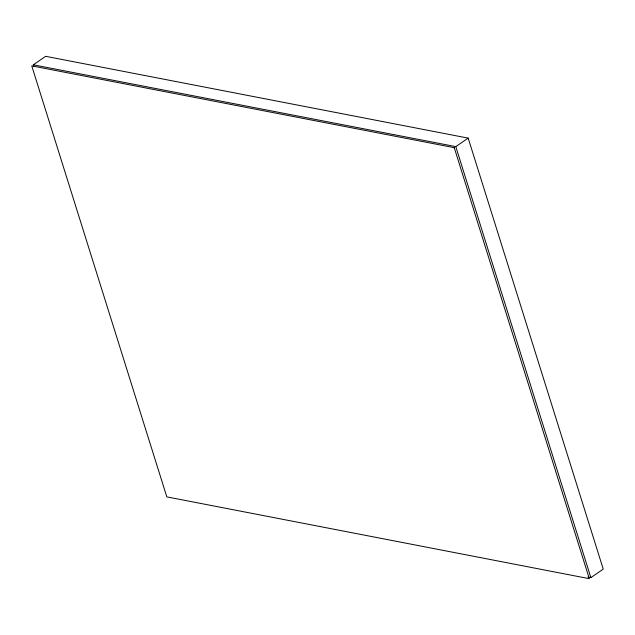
<?xml version="1.0" encoding="UTF-8"?>
<svg xmlns="http://www.w3.org/2000/svg" width="635" height="635" viewBox="0 0 635 635"><rect width="100%" height="100%" fill="white"/><g stroke="black" fill="none" stroke-linecap="round" stroke-linejoin="round"><path stroke-width="0.95" d="M33.893 66.699L33.298 64.81L45.68 56.317L468.178 138.12L603.25 569.127L590.867 577.62L587.947 577.056M33.298 64.81L455.795 146.614L468.178 138.12M455.795 146.614L590.867 577.62M454.247 147.677L31.75 65.873L166.822 496.88L589.32 578.683L454.247 147.677"/></g></svg>
